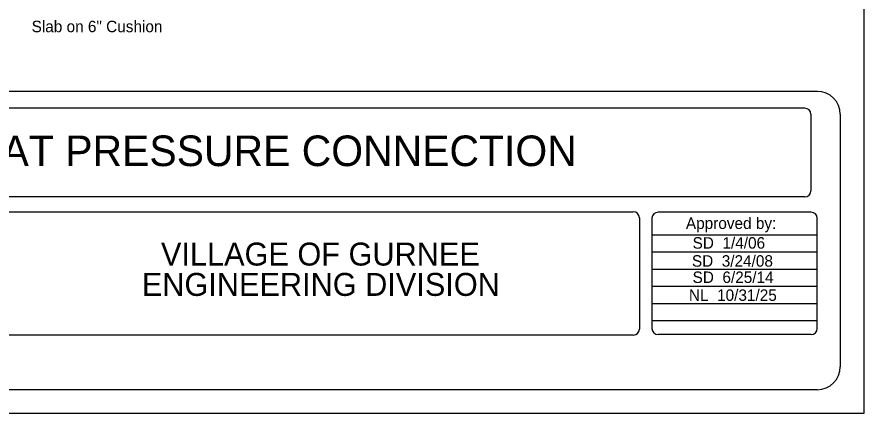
# Model space of a CAD drawing. Extents: x -1863 to -1632, y 1312 to 1612.
# Drawn here: x -1782.6 to -1631.8, y 1312.4 to 1383 of the extents above; entities that cross this region are included whole.
import ezdxf

# ---------------------------------------------------------------- set-up
doc = ezdxf.new("R2010")
doc.units = 0
doc.layers.add('1', color=7, linetype='Continuous')
doc.layers.add('Level 38', color=7, linetype='Continuous')

msp = doc.modelspace()

# ---------------------------------------------------------------- linework, layer by layer
at = {"layer": '1'}
for p, q in [((-1640.11, 1369.72), (-1854.39, 1369.72)), ((-1642.36, 1366.73), (-1852.35, 1366.73)), ((-1641.27, 1365.64), (-1641.27, 1352.02)), ((-1636.03, 1365.64), (-1636.03, 1320.7)), ((-1642.36, 1350.93), (-1852.35, 1350.93)), ((-1792.84, 1348.3), (-1672.87, 1348.3)), ((-1671.79, 1347.21), (-1671.79, 1327.41)), ((-1669.55, 1347.12), (-1669.55, 1327.51)), ((-1641.23, 1348.21), (-1668.46, 1348.21)), ((-1640.14, 1327.51), (-1640.14, 1347.12)), ((-1640.14, 1344.12), (-1669.55, 1344.12)), ((-1640.14, 1341.07), (-1669.55, 1341.07)), ((-1640.14, 1338.02), (-1669.55, 1338.02)), ((-1640.14, 1334.97), (-1669.55, 1334.97)), ((-1640.14, 1331.92), (-1669.55, 1331.92)), ((-1640.14, 1328.87), (-1669.55, 1328.87)), ((-1672.87, 1326.32), (-1792.84, 1326.32)), ((-1641.23, 1326.42), (-1668.46, 1326.42)), ((-1640.11, 1316.61), (-1854.31, 1316.61))]:
    msp.add_line(p, q, dxfattribs=at)
msp.add_lwpolyline([(-1863.29, 1312.45), (-1631.79, 1312.45), (-1631.79, 1612.02), (-1863.29, 1612.02)], close=True, dxfattribs=at)
for centre, radius, start, end in [((-1640.11, 1365.64), 4.09, 0, 90), ((-1642.36, 1365.64), 1.09, 0, 90), ((-1642.36, 1352.02), 1.09, 270, 360), ((-1672.87, 1347.21), 1.09, 360, 90), ((-1668.46, 1347.12), 1.09, 90, 180), ((-1641.23, 1347.12), 1.09, 360, 90), ((-1672.87, 1327.41), 1.09, 270, 0), ((-1668.46, 1327.51), 1.09, 180, 270), ((-1641.23, 1327.51), 1.09, 270, 0), ((-1640.11, 1320.7), 4.09, 270, 360)]:
    msp.add_arc(centre, radius, start, end, dxfattribs=at)

# ---------------------------------------------------------------- texts
for s, height, p in [('Slab on 6" Cushion', 2.0426, (-1779.99, 1380.26)), ('VALVE VAULT AT PRESSURE CONNECTION', 5.4469, (-1836.34, 1356.42)), ('Approved by:', 2.0426, (-1663.51, 1345.23)), ('VILLAGE OF GURNEE', 4.0851, (-1756.96, 1338.71)), ('ENGINEERING DIVISION', 4.0851, (-1760.37, 1333.31))]:
    msp.add_text(s, height=height, dxfattribs=at).set_placement(p)
at = {"layer": 'Level 38'}
for s, height, p in [('SD  1/4/06', 2.043, (-1662.32, 1341.72)), ('SD  3/24/08', 2.0426, (-1662.44, 1338.51)), ('SD  6/25/14', 2.0426, (-1662.32, 1335.61)), ('NL  10/31/25', 2.0426, (-1662.97, 1332.42))]:
    msp.add_text(s, height=height, dxfattribs=at).set_placement(p)

doc.saveas('drawing.dxf')
